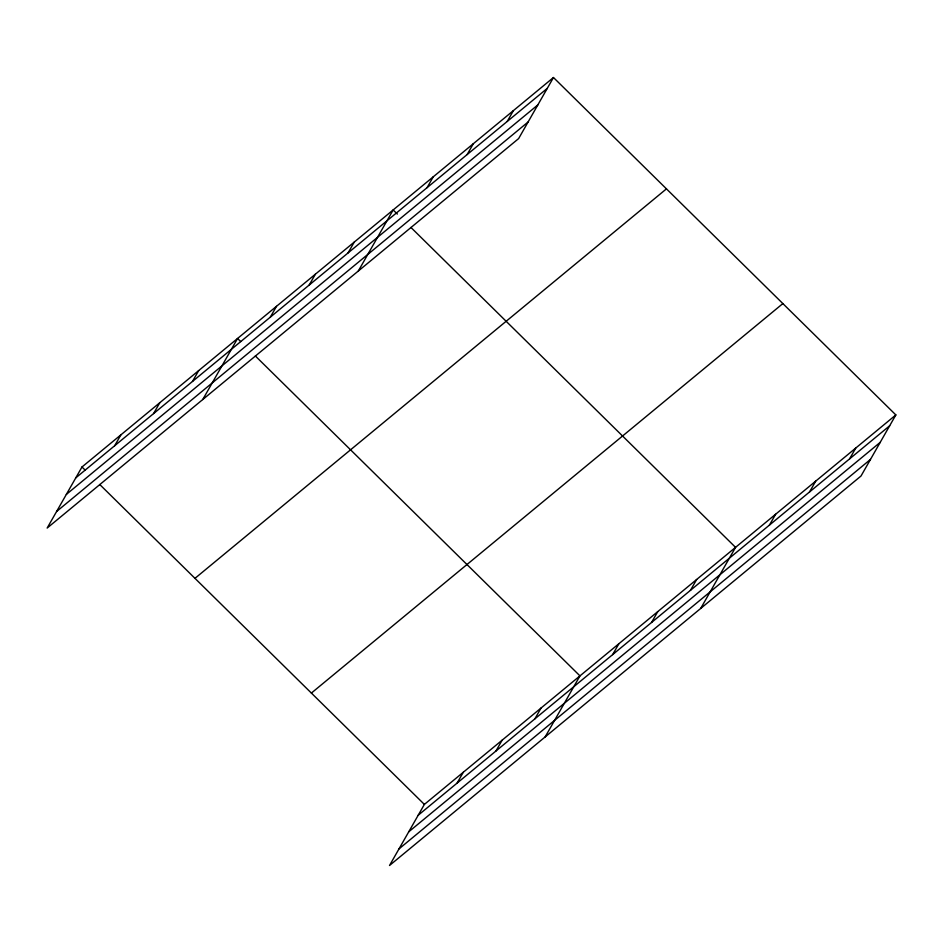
<?xml version="1.0" encoding="UTF-8"?>
<svg xmlns="http://www.w3.org/2000/svg" width="943" height="943" viewBox="0 0 943 943"><rect width="100%" height="100%" fill="white"/><g stroke="black" fill="none" stroke-linecap="round" stroke-linejoin="round"><path stroke-width="1.41" d="M553.47 77.515L81.982 466.997L47.15 528.068L518.626 138.586L553.47 77.515L895.85 414.932L861.018 476.003L389.53 865.485L424.374 804.414L895.85 414.932M114.692 445.721L120.881 434.864M153.591 413.588L159.78 402.732M192.49 381.455L198.678 370.599M202.745 399.537L237.577 338.466L240.713 341.555M270.287 317.19L276.476 306.334M309.174 285.057L315.375 274.201M348.073 252.924L354.262 242.068M358.328 271.006L393.16 209.935L397.345 214.061M427.049 187.681L433.238 176.824M467.127 154.569L473.315 143.725M507.204 121.47L513.393 110.614M457.072 783.138L463.261 772.282M495.971 751.005L502.159 740.149M534.87 718.872L541.058 708.016M545.125 736.955L579.957 675.883L255.364 355.994M612.667 654.607L618.856 643.751M651.566 622.474L657.754 611.618M690.453 590.342L696.653 579.485M700.708 608.424L735.552 547.353L410.948 227.463M769.429 525.098L775.617 514.253M809.507 491.998L815.695 481.142M849.584 458.887L855.772 448.031M75.794 477.853L547.282 88.359M66.34 494.427L537.828 104.932M56.604 511.495L528.08 122.012M194.977 578.342L666.453 188.859M311.379 693.07L782.867 303.575M418.173 815.271L889.662 425.776M408.72 831.844L880.208 442.35M398.983 848.912L870.472 459.43M81.982 466.997L85.129 470.086M99.769 484.525L424.374 804.414"/></g></svg>
